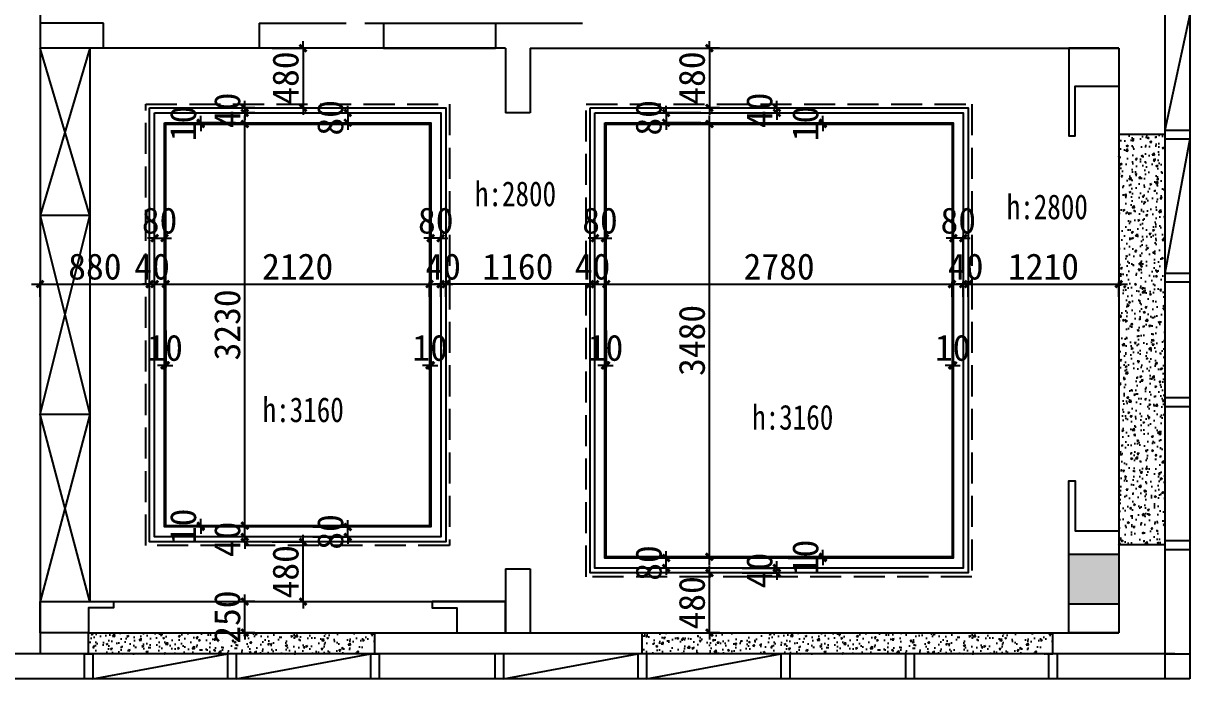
# Model space of a CAD drawing. Header units: millimetres. Extents: x 561810 to 956823, y -438984 to -391712.
# Drawn here: x 744651 to 754026, y -415003 to -409733 of the extents above; entities that cross this region are included whole.
import ezdxf

# ---------------------------------------------------------------- set-up
doc = ezdxf.new("R2010")
doc.units = ezdxf.units.MM
doc.header["$LTSCALE"] = 10
doc.header["$MEASUREMENT"] = 0
doc.linetypes.add('DASH', pattern=[0.35, 0.25, -0.1])
doc.layers.get('0').update_dxf_attribs({"linetype": 'CONTINUOUS'})
doc.layers.get('DEFPOINTS').update_dxf_attribs({"color": 1, "linetype": 'CONTINUOUS'})
for name, color, linetype in [('PUB_HATCH', 144, 'CONTINUOUS'), ('WALL', 7, 'CONTINUOUS'), ('WINDOW', 4, 'CONTINUOUS'), ('填充', 8, 'CONTINUOUS'), ('墙', 7, 'CONTINUOUS')]:
    doc.layers.add(name, color=color, linetype=linetype)
doc.styles.add('12', font='', dxfattribs={"width": 0.8})
doc.styles.add('施洛华标注样式', font='')
doc.styles.get('12').set_extended_font_data('SimSun')
doc.styles.get('施洛华标注样式').set_extended_font_data('SimSun')
doc.dimstyles.new('外标尺寸', dxfattribs={"dimscale": 70, "dimtxt": 3, "dimasz": 0.8, "dimexe": 0.25, "dimexo": 1, "dimgap": 0.5, "dimtad": 1, "dimdec": 0, "dimtxsty": '施洛华标注样式', "dimblk": 'ARCHTICK', "dimcen": 1.5, "dimdle": 1, "dimclrd": 250, "dimclre": 250, "dimclrt": 62, "dimadec": 0, "dimazin": 0, "dimtfac": 1, "dimtdec": 0, "dimtix": 1, "dimtmove": 1, "dimatfit": 3, "dimldrblk": 'ARCHTICK', "dimfxl": 0, "dimarcsym": 0})

# ---------------------------------------------------------------- blocks, each defined once
blk = doc.blocks.new('_ARCHTICK')
at = {"color": 0, "linetype": 'ByBlock', "const_width": 0.4}
blk.add_lwpolyline([(-0.5, -0.5), (0.5, 0.5)], dxfattribs=at)
blk = doc.blocks.new('*D374')
at = {"color": 250, "lineweight": -2}
for p, q in [((744716.3, -411829.9), (745736.3, -411829.9)), ((744786.3, -411932.3), (744786.3, -411812.4)), ((745666.3, -411932.3), (745666.3, -411812.4))]:
    blk.add_line(p, q, dxfattribs=at)
at = {"layer": 'DEFPOINTS', "color": 0}
for p in [(745666.3, -411829.9), (744786.3, -412002.3), (745666.3, -412002.3)]:
    blk.add_point(p, dxfattribs=at)
at = {"color": 250, "lineweight": -2, "xscale": 56, "yscale": 56, "zscale": 56, "rotation": 180}
blk.add_blockref('_ARCHTICK', (744786.3, -411829.9), dxfattribs=at)
at = {"color": 250, "lineweight": -2, "xscale": 56, "yscale": 56, "zscale": 56}
blk.add_blockref('_ARCHTICK', (745666.3, -411829.9), dxfattribs=at)
at = {"color": 62, "insert": (745226.3, -411689.9), "char_height": 210, "attachment_point": 5, "style": '施洛华标注样式'}
blk.add_mtext('880', dxfattribs=at)
blk = doc.blocks.new('*D375')
at = {"color": 250, "lineweight": -2}
for p, q in [((745666.3, -411829.9), (745610.3, -411829.9)), ((745666.3, -411932.3), (745666.3, -411812.4)), ((745666.3, -411829.9), (745706.3, -411829.9)), ((745706.3, -411932.3), (745706.3, -411812.4)), ((745706.3, -411829.9), (745762.3, -411829.9))]:
    blk.add_line(p, q, dxfattribs=at)
at = {"layer": 'DEFPOINTS', "color": 0}
for p in [(745706.3, -411829.9), (745666.3, -412002.3), (745706.3, -412002.3)]:
    blk.add_point(p, dxfattribs=at)
at = {"color": 250, "lineweight": -2, "xscale": 56, "yscale": 56, "zscale": 56}
blk.add_blockref('_ARCHTICK', (745666.3, -411829.9), dxfattribs=at)
at = {"color": 250, "lineweight": -2, "xscale": 56, "yscale": 56, "zscale": 56, "rotation": 180}
blk.add_blockref('_ARCHTICK', (745706.3, -411829.9), dxfattribs=at)
at = {"color": 62, "insert": (745686.3, -411689.9), "char_height": 210, "attachment_point": 5, "style": '施洛华标注样式'}
blk.add_mtext('40', dxfattribs=at)
blk = doc.blocks.new('*D376')
at = {"color": 250, "lineweight": -2}
for p, q in [((745706.3, -411460.3), (745650.3, -411460.3)), ((745706.3, -411740.3), (745706.3, -411442.8)), ((745706.3, -411460.3), (745786.3, -411460.3)), ((745786.3, -411740.3), (745786.3, -411442.8)), ((745786.3, -411460.3), (745842.3, -411460.3))]:
    blk.add_line(p, q, dxfattribs=at)
at = {"layer": 'DEFPOINTS', "color": 0}
for p in [(745786.3, -411460.3), (745706.3, -412002.3), (745786.3, -412002.3)]:
    blk.add_point(p, dxfattribs=at)
at = {"color": 250, "lineweight": -2, "xscale": 56, "yscale": 56, "zscale": 56}
blk.add_blockref('_ARCHTICK', (745706.3, -411460.3), dxfattribs=at)
at = {"color": 250, "lineweight": -2, "xscale": 56, "yscale": 56, "zscale": 56, "rotation": 180}
blk.add_blockref('_ARCHTICK', (745786.3, -411460.3), dxfattribs=at)
at = {"color": 62, "insert": (745746.3, -411320.3), "char_height": 210, "attachment_point": 5, "style": '施洛华标注样式'}
blk.add_mtext('80', dxfattribs=at)
blk = doc.blocks.new('*D377')
at = {"color": 250, "lineweight": -2}
for p, q in [((745786.3, -412203.4), (745786.3, -412500.9)), ((745796.3, -412203.4), (745796.3, -412500.9)), ((745786.3, -412483.4), (745730.3, -412483.4)), ((745786.3, -412483.4), (745796.3, -412483.4)), ((745796.3, -412483.4), (745852.3, -412483.4))]:
    blk.add_line(p, q, dxfattribs=at)
at = {"layer": 'DEFPOINTS', "color": 0}
for p in [(745786.3, -412002.3), (745796.3, -412002.3), (745796.3, -412483.4)]:
    blk.add_point(p, dxfattribs=at)
at = {"color": 250, "lineweight": -2, "xscale": 56, "yscale": 56, "zscale": 56}
blk.add_blockref('_ARCHTICK', (745786.3, -412483.4), dxfattribs=at)
at = {"color": 250, "lineweight": -2, "xscale": 56, "yscale": 56, "zscale": 56, "rotation": 180}
blk.add_blockref('_ARCHTICK', (745796.3, -412483.4), dxfattribs=at)
at = {"color": 62, "insert": (745791.3, -412343.4), "char_height": 210, "attachment_point": 5, "style": '施洛华标注样式'}
blk.add_mtext('10', dxfattribs=at)
blk = doc.blocks.new('*D378')
at = {"color": 250, "lineweight": -2}
for p, q in [((745726.3, -411829.9), (747986.3, -411829.9)), ((745796.3, -411932.3), (745796.3, -411812.4)), ((747916.3, -411932.3), (747916.3, -411812.4))]:
    blk.add_line(p, q, dxfattribs=at)
at = {"layer": 'DEFPOINTS', "color": 0}
for p in [(747916.3, -411829.9), (745796.3, -412002.3), (747916.3, -412002.3)]:
    blk.add_point(p, dxfattribs=at)
at = {"color": 250, "lineweight": -2, "xscale": 56, "yscale": 56, "zscale": 56, "rotation": 180}
blk.add_blockref('_ARCHTICK', (745796.3, -411829.9), dxfattribs=at)
at = {"color": 250, "lineweight": -2, "xscale": 56, "yscale": 56, "zscale": 56}
blk.add_blockref('_ARCHTICK', (747916.3, -411829.9), dxfattribs=at)
at = {"color": 62, "insert": (746856.3, -411689.9), "char_height": 210, "attachment_point": 5, "style": '施洛华标注样式'}
blk.add_mtext('2120', dxfattribs=at)
blk = doc.blocks.new('*D379')
at = {"color": 250, "lineweight": -2}
for p, q in [((749276.3, -411829.9), (747976.3, -411829.9)), ((748046.3, -411932.3), (748046.3, -411812.4)), ((749206.3, -411932.3), (749206.3, -411812.4))]:
    blk.add_line(p, q, dxfattribs=at)
at = {"layer": 'DEFPOINTS', "color": 0}
for p in [(748046.3, -411829.9), (748046.3, -412002.3), (749206.3, -412002.3)]:
    blk.add_point(p, dxfattribs=at)
at = {"color": 250, "lineweight": -2, "xscale": 56, "yscale": 56, "zscale": 56, "rotation": 180}
blk.add_blockref('_ARCHTICK', (748046.3, -411829.9), dxfattribs=at)
at = {"color": 250, "lineweight": -2, "xscale": 56, "yscale": 56, "zscale": 56}
blk.add_blockref('_ARCHTICK', (749206.3, -411829.9), dxfattribs=at)
at = {"color": 62, "insert": (748626.3, -411689.9), "char_height": 210, "attachment_point": 5, "style": '施洛华标注样式'}
blk.add_mtext('1160', dxfattribs=at)
blk = doc.blocks.new('*D380')
at = {"color": 250, "lineweight": -2}
for p, q in [((748006.3, -411829.9), (747950.3, -411829.9)), ((748006.3, -411932.3), (748006.3, -411812.4)), ((748046.3, -411829.9), (748006.3, -411829.9)), ((748046.3, -411932.3), (748046.3, -411812.4)), ((748046.3, -411829.9), (748102.3, -411829.9))]:
    blk.add_line(p, q, dxfattribs=at)
at = {"layer": 'DEFPOINTS', "color": 0}
for p in [(748006.3, -411829.9), (748006.3, -412002.3), (748046.3, -412002.3)]:
    blk.add_point(p, dxfattribs=at)
at = {"color": 250, "lineweight": -2, "xscale": 56, "yscale": 56, "zscale": 56}
blk.add_blockref('_ARCHTICK', (748006.3, -411829.9), dxfattribs=at)
at = {"color": 250, "lineweight": -2, "xscale": 56, "yscale": 56, "zscale": 56, "rotation": 180}
blk.add_blockref('_ARCHTICK', (748046.3, -411829.9), dxfattribs=at)
at = {"color": 62, "insert": (748026.3, -411689.9), "char_height": 210, "attachment_point": 5, "style": '施洛华标注样式'}
blk.add_mtext('40', dxfattribs=at)
blk = doc.blocks.new('*D381')
at = {"color": 250, "lineweight": -2}
for p, q in [((747926.3, -411460.3), (747870.3, -411460.3)), ((747926.3, -411740.3), (747926.3, -411442.8)), ((748006.3, -411460.3), (747926.3, -411460.3)), ((748006.3, -411740.3), (748006.3, -411442.8)), ((748006.3, -411460.3), (748062.3, -411460.3))]:
    blk.add_line(p, q, dxfattribs=at)
at = {"layer": 'DEFPOINTS', "color": 0}
for p in [(747926.3, -411460.3), (747926.3, -412002.3), (748006.3, -412002.3)]:
    blk.add_point(p, dxfattribs=at)
at = {"color": 250, "lineweight": -2, "xscale": 56, "yscale": 56, "zscale": 56}
blk.add_blockref('_ARCHTICK', (747926.3, -411460.3), dxfattribs=at)
at = {"color": 250, "lineweight": -2, "xscale": 56, "yscale": 56, "zscale": 56, "rotation": 180}
blk.add_blockref('_ARCHTICK', (748006.3, -411460.3), dxfattribs=at)
at = {"color": 62, "insert": (747966.3, -411320.3), "char_height": 210, "attachment_point": 5, "style": '施洛华标注样式'}
blk.add_mtext('80', dxfattribs=at)
blk = doc.blocks.new('*D382')
at = {"color": 250, "lineweight": -2}
for p, q in [((747916.3, -412203.4), (747916.3, -412500.9)), ((747926.3, -412203.4), (747926.3, -412500.9)), ((747916.3, -412483.4), (747860.3, -412483.4)), ((747926.3, -412483.4), (747916.3, -412483.4)), ((747926.3, -412483.4), (747982.3, -412483.4))]:
    blk.add_line(p, q, dxfattribs=at)
at = {"layer": 'DEFPOINTS', "color": 0}
for p in [(747916.3, -412002.3), (747926.3, -412002.3), (747916.3, -412483.4)]:
    blk.add_point(p, dxfattribs=at)
at = {"color": 250, "lineweight": -2, "xscale": 56, "yscale": 56, "zscale": 56}
blk.add_blockref('_ARCHTICK', (747916.3, -412483.4), dxfattribs=at)
at = {"color": 250, "lineweight": -2, "xscale": 56, "yscale": 56, "zscale": 56, "rotation": 180}
blk.add_blockref('_ARCHTICK', (747926.3, -412483.4), dxfattribs=at)
at = {"color": 62, "insert": (747921.3, -412343.4), "char_height": 210, "attachment_point": 5, "style": '施洛华标注样式'}
blk.add_mtext('10', dxfattribs=at)
blk = doc.blocks.new('*D383')
at = {"color": 250, "lineweight": -2}
for p, q in [((749206.3, -411829.9), (749150.3, -411829.9)), ((749206.3, -411932.3), (749206.3, -411812.4)), ((749206.3, -411829.9), (749246.3, -411829.9)), ((749246.3, -411932.3), (749246.3, -411812.4)), ((749246.3, -411829.9), (749302.3, -411829.9))]:
    blk.add_line(p, q, dxfattribs=at)
at = {"layer": 'DEFPOINTS', "color": 0}
for p in [(749246.3, -411829.9), (749206.3, -412002.3), (749246.3, -412002.3)]:
    blk.add_point(p, dxfattribs=at)
at = {"color": 250, "lineweight": -2, "xscale": 56, "yscale": 56, "zscale": 56}
blk.add_blockref('_ARCHTICK', (749206.3, -411829.9), dxfattribs=at)
at = {"color": 250, "lineweight": -2, "xscale": 56, "yscale": 56, "zscale": 56, "rotation": 180}
blk.add_blockref('_ARCHTICK', (749246.3, -411829.9), dxfattribs=at)
at = {"color": 62, "insert": (749226.3, -411689.9), "char_height": 210, "attachment_point": 5, "style": '施洛华标注样式'}
blk.add_mtext('40', dxfattribs=at)
blk = doc.blocks.new('*D384')
at = {"color": 250, "lineweight": -2}
for p, q in [((749246.3, -411460.3), (749190.3, -411460.3)), ((749246.3, -411740.3), (749246.3, -411442.8)), ((749246.3, -411460.3), (749326.3, -411460.3)), ((749326.3, -411740.3), (749326.3, -411442.8)), ((749326.3, -411460.3), (749382.3, -411460.3))]:
    blk.add_line(p, q, dxfattribs=at)
at = {"layer": 'DEFPOINTS', "color": 0}
for p in [(749326.3, -411460.3), (749246.3, -412002.3), (749326.3, -412002.3)]:
    blk.add_point(p, dxfattribs=at)
at = {"color": 250, "lineweight": -2, "xscale": 56, "yscale": 56, "zscale": 56}
blk.add_blockref('_ARCHTICK', (749246.3, -411460.3), dxfattribs=at)
at = {"color": 250, "lineweight": -2, "xscale": 56, "yscale": 56, "zscale": 56, "rotation": 180}
blk.add_blockref('_ARCHTICK', (749326.3, -411460.3), dxfattribs=at)
at = {"color": 62, "insert": (749286.3, -411320.3), "char_height": 210, "attachment_point": 5, "style": '施洛华标注样式'}
blk.add_mtext('80', dxfattribs=at)
blk = doc.blocks.new('*D385')
at = {"color": 250, "lineweight": -2}
for p, q in [((749326.3, -412203.4), (749326.3, -412500.9)), ((749336.3, -412203.4), (749336.3, -412500.9)), ((749326.3, -412483.4), (749270.3, -412483.4)), ((749326.3, -412483.4), (749336.3, -412483.4)), ((749336.3, -412483.4), (749392.3, -412483.4))]:
    blk.add_line(p, q, dxfattribs=at)
at = {"layer": 'DEFPOINTS', "color": 0}
for p in [(749326.3, -412002.3), (749336.3, -412002.3), (749336.3, -412483.4)]:
    blk.add_point(p, dxfattribs=at)
at = {"color": 250, "lineweight": -2, "xscale": 56, "yscale": 56, "zscale": 56}
blk.add_blockref('_ARCHTICK', (749326.3, -412483.4), dxfattribs=at)
at = {"color": 250, "lineweight": -2, "xscale": 56, "yscale": 56, "zscale": 56, "rotation": 180}
blk.add_blockref('_ARCHTICK', (749336.3, -412483.4), dxfattribs=at)
at = {"color": 62, "insert": (749331.3, -412343.4), "char_height": 210, "attachment_point": 5, "style": '施洛华标注样式'}
blk.add_mtext('10', dxfattribs=at)
blk = doc.blocks.new('*D386')
at = {"color": 250, "lineweight": -2}
for p, q in [((749266.3, -411829.9), (752186.3, -411829.9)), ((749336.3, -411932.3), (749336.3, -411812.4)), ((752116.3, -411932.3), (752116.3, -411812.4))]:
    blk.add_line(p, q, dxfattribs=at)
at = {"layer": 'DEFPOINTS', "color": 0}
for p in [(752116.3, -411829.9), (749336.3, -412002.3), (752116.3, -412002.3)]:
    blk.add_point(p, dxfattribs=at)
at = {"color": 250, "lineweight": -2, "xscale": 56, "yscale": 56, "zscale": 56, "rotation": 180}
blk.add_blockref('_ARCHTICK', (749336.3, -411829.9), dxfattribs=at)
at = {"color": 250, "lineweight": -2, "xscale": 56, "yscale": 56, "zscale": 56}
blk.add_blockref('_ARCHTICK', (752116.3, -411829.9), dxfattribs=at)
at = {"color": 62, "insert": (750726.3, -411689.9), "char_height": 210, "attachment_point": 5, "style": '施洛华标注样式'}
blk.add_mtext('2780', dxfattribs=at)
blk = doc.blocks.new('*D387')
at = {"color": 250, "lineweight": -2}
for p, q in [((752206.3, -411829.9), (752150.3, -411829.9)), ((752206.3, -411932.3), (752206.3, -411812.4)), ((752246.3, -411829.9), (752206.3, -411829.9)), ((752246.3, -411932.3), (752246.3, -411812.4)), ((752246.3, -411829.9), (752302.3, -411829.9))]:
    blk.add_line(p, q, dxfattribs=at)
at = {"layer": 'DEFPOINTS', "color": 0}
for p in [(752206.3, -411829.9), (752206.3, -412002.3), (752246.3, -412002.3)]:
    blk.add_point(p, dxfattribs=at)
at = {"color": 250, "lineweight": -2, "xscale": 56, "yscale": 56, "zscale": 56}
blk.add_blockref('_ARCHTICK', (752206.3, -411829.9), dxfattribs=at)
at = {"color": 250, "lineweight": -2, "xscale": 56, "yscale": 56, "zscale": 56, "rotation": 180}
blk.add_blockref('_ARCHTICK', (752246.3, -411829.9), dxfattribs=at)
at = {"color": 62, "insert": (752226.3, -411689.9), "char_height": 210, "attachment_point": 5, "style": '施洛华标注样式'}
blk.add_mtext('40', dxfattribs=at)
blk = doc.blocks.new('*D388')
at = {"color": 250, "lineweight": -2}
for p, q in [((752126.3, -411460.3), (752070.3, -411460.3)), ((752126.3, -411740.3), (752126.3, -411442.8)), ((752206.3, -411460.3), (752126.3, -411460.3)), ((752206.3, -411740.3), (752206.3, -411442.8)), ((752206.3, -411460.3), (752262.3, -411460.3))]:
    blk.add_line(p, q, dxfattribs=at)
at = {"layer": 'DEFPOINTS', "color": 0}
for p in [(752126.3, -411460.3), (752126.3, -412002.3), (752206.3, -412002.3)]:
    blk.add_point(p, dxfattribs=at)
at = {"color": 250, "lineweight": -2, "xscale": 56, "yscale": 56, "zscale": 56}
blk.add_blockref('_ARCHTICK', (752126.3, -411460.3), dxfattribs=at)
at = {"color": 250, "lineweight": -2, "xscale": 56, "yscale": 56, "zscale": 56, "rotation": 180}
blk.add_blockref('_ARCHTICK', (752206.3, -411460.3), dxfattribs=at)
at = {"color": 62, "insert": (752166.3, -411320.3), "char_height": 210, "attachment_point": 5, "style": '施洛华标注样式'}
blk.add_mtext('80', dxfattribs=at)
blk = doc.blocks.new('*D389')
at = {"color": 250, "lineweight": -2}
for p, q in [((752116.3, -412203.4), (752116.3, -412500.9)), ((752126.3, -412203.4), (752126.3, -412500.9)), ((752116.3, -412483.4), (752060.3, -412483.4)), ((752126.3, -412483.4), (752116.3, -412483.4)), ((752126.3, -412483.4), (752182.3, -412483.4))]:
    blk.add_line(p, q, dxfattribs=at)
at = {"layer": 'DEFPOINTS', "color": 0}
for p in [(752116.3, -412002.3), (752126.3, -412002.3), (752116.3, -412483.4)]:
    blk.add_point(p, dxfattribs=at)
at = {"color": 250, "lineweight": -2, "xscale": 56, "yscale": 56, "zscale": 56}
blk.add_blockref('_ARCHTICK', (752116.3, -412483.4), dxfattribs=at)
at = {"color": 250, "lineweight": -2, "xscale": 56, "yscale": 56, "zscale": 56, "rotation": 180}
blk.add_blockref('_ARCHTICK', (752126.3, -412483.4), dxfattribs=at)
at = {"color": 62, "insert": (752121.3, -412343.4), "char_height": 210, "attachment_point": 5, "style": '施洛华标注样式'}
blk.add_mtext('10', dxfattribs=at)
blk = doc.blocks.new('*D390')
at = {"color": 250, "lineweight": -2}
for p, q in [((752176.3, -411829.9), (753526.3, -411829.9)), ((752246.3, -411932.3), (752246.3, -411812.4)), ((753456.3, -411932.3), (753456.3, -411812.4))]:
    blk.add_line(p, q, dxfattribs=at)
at = {"layer": 'DEFPOINTS', "color": 0}
for p in [(753456.3, -411829.9), (752246.3, -412002.3), (753456.3, -412002.3)]:
    blk.add_point(p, dxfattribs=at)
at = {"color": 250, "lineweight": -2, "xscale": 56, "yscale": 56, "zscale": 56, "rotation": 180}
blk.add_blockref('_ARCHTICK', (752246.3, -411829.9), dxfattribs=at)
at = {"color": 250, "lineweight": -2, "xscale": 56, "yscale": 56, "zscale": 56}
blk.add_blockref('_ARCHTICK', (753456.3, -411829.9), dxfattribs=at)
at = {"color": 62, "insert": (752851.3, -411689.9), "char_height": 210, "attachment_point": 5, "style": '施洛华标注样式'}
blk.add_mtext('1210', dxfattribs=at)
blk = doc.blocks.new('*D393')
at = {"color": 250, "lineweight": -2}
for p, q in [((746431.3, -414382.8), (746431.3, -414326.8)), ((746512.3, -414382.8), (746413.8, -414382.8)), ((746431.3, -414632.8), (746431.3, -414382.8)), ((746512.3, -414632.8), (746413.8, -414632.8)), ((746431.3, -414632.8), (746431.3, -414688.8))]:
    blk.add_line(p, q, dxfattribs=at)
at = {"layer": 'DEFPOINTS', "color": 0}
for p in [(746431.3, -414382.8), (746582.3, -414382.8), (746582.3, -414632.8)]:
    blk.add_point(p, dxfattribs=at)
at = {"color": 250, "lineweight": -2, "xscale": 56, "yscale": 56, "zscale": 56}
for p, rotation in [((746431.3, -414382.8), 270), ((746431.3, -414632.8), 90)]:
    blk.add_blockref('_ARCHTICK', p, dxfattribs=dict(at, rotation=rotation))
at = {"color": 62, "insert": (746291.3, -414507.8), "char_height": 210, "attachment_point": 5, "rotation": 90, "style": '施洛华标注样式'}
blk.add_mtext('250', dxfattribs=at)
blk = doc.blocks.new('*D394')
at = {"color": 250, "lineweight": -2}
for p, q in [((746652.3, -413902.8), (746917.5, -413902.8)), ((746900, -413902.8), (746900, -413846.8)), ((746900, -414382.8), (746900, -413902.8)), ((746652.3, -414382.8), (746917.5, -414382.8)), ((746900, -414382.8), (746900, -414438.8))]:
    blk.add_line(p, q, dxfattribs=at)
at = {"layer": 'DEFPOINTS', "color": 0}
for p in [(746582.3, -413902.8), (746900, -413902.8), (746582.3, -414382.8)]:
    blk.add_point(p, dxfattribs=at)
at = {"color": 250, "lineweight": -2, "xscale": 56, "yscale": 56, "zscale": 56}
for p, rotation in [((746900, -413902.8), 270), ((746900, -414382.8), 90)]:
    blk.add_blockref('_ARCHTICK', p, dxfattribs=dict(at, rotation=rotation))
at = {"color": 62, "insert": (746760, -414142.8), "char_height": 210, "attachment_point": 5, "rotation": 90, "style": '施洛华标注样式'}
blk.add_mtext('480', dxfattribs=at)
blk = doc.blocks.new('*D395')
at = {"color": 250, "lineweight": -2}
for p, q in [((746431.3, -413862.8), (746431.3, -413806.8)), ((746512.3, -413862.8), (746413.8, -413862.8)), ((746512.3, -413902.8), (746413.8, -413902.8)), ((746431.3, -413902.8), (746431.3, -413862.8)), ((746431.3, -413902.8), (746431.3, -413958.8))]:
    blk.add_line(p, q, dxfattribs=at)
at = {"layer": 'DEFPOINTS', "color": 0}
for p in [(746431.3, -413862.8), (746582.3, -413862.8), (746582.3, -413902.8)]:
    blk.add_point(p, dxfattribs=at)
at = {"color": 250, "lineweight": -2, "xscale": 56, "yscale": 56, "zscale": 56}
for p, rotation in [((746431.3, -413862.8), 270), ((746431.3, -413902.8), 90)]:
    blk.add_blockref('_ARCHTICK', p, dxfattribs=dict(at, rotation=rotation))
at = {"color": 62, "insert": (746291.3, -413882.8), "char_height": 210, "attachment_point": 5, "rotation": 90, "style": '施洛华标注样式'}
blk.add_mtext('40', dxfattribs=at)
blk = doc.blocks.new('*D396')
at = {"color": 250, "lineweight": -2}
for p, q in [((746979.4, -413782.8), (747276.9, -413782.8)), ((747259.4, -413782.8), (747259.4, -413726.8)), ((747259.4, -413862.8), (747259.4, -413782.8)), ((746979.4, -413862.8), (747276.9, -413862.8)), ((747259.4, -413862.8), (747259.4, -413918.8))]:
    blk.add_line(p, q, dxfattribs=at)
at = {"layer": 'DEFPOINTS', "color": 0}
for p in [(746582.3, -413782.8), (747259.4, -413782.8), (746582.3, -413862.8)]:
    blk.add_point(p, dxfattribs=at)
at = {"color": 250, "lineweight": -2, "xscale": 56, "yscale": 56, "zscale": 56}
for p, rotation in [((747259.4, -413782.8), 270), ((747259.4, -413862.8), 90)]:
    blk.add_blockref('_ARCHTICK', p, dxfattribs=dict(at, rotation=rotation))
at = {"color": 62, "insert": (747119.4, -413822.8), "char_height": 210, "attachment_point": 5, "rotation": 90, "style": '施洛华标注样式'}
blk.add_mtext('80', dxfattribs=at)
blk = doc.blocks.new('*D397')
at = {"color": 250, "lineweight": -2}
for p, q in [((746077, -413772.8), (746077, -413716.8)), ((746357, -413772.8), (746059.5, -413772.8)), ((746357, -413782.8), (746059.5, -413782.8)), ((746077, -413782.8), (746077, -413772.8)), ((746077, -413782.8), (746077, -413838.8))]:
    blk.add_line(p, q, dxfattribs=at)
at = {"layer": 'DEFPOINTS', "color": 0}
for p in [(746077, -413772.8), (746582.3, -413772.8), (746582.3, -413782.8)]:
    blk.add_point(p, dxfattribs=at)
at = {"color": 250, "lineweight": -2, "xscale": 56, "yscale": 56, "zscale": 56}
for p, rotation in [((746077, -413772.8), 270), ((746077, -413782.8), 90)]:
    blk.add_blockref('_ARCHTICK', p, dxfattribs=dict(at, rotation=rotation))
at = {"color": 62, "insert": (745937, -413777.8), "char_height": 210, "attachment_point": 5, "rotation": 90, "style": '施洛华标注样式'}
blk.add_mtext('10', dxfattribs=at)
blk = doc.blocks.new('*D398')
at = {"color": 250, "lineweight": -2}
for p, q in [((746431.3, -413842.8), (746431.3, -410472.8)), ((746512.3, -410542.8), (746413.8, -410542.8)), ((746512.3, -413772.8), (746413.8, -413772.8))]:
    blk.add_line(p, q, dxfattribs=at)
at = {"layer": 'DEFPOINTS', "color": 0}
for p in [(746431.3, -410542.8), (746582.3, -410542.8), (746582.3, -413772.8)]:
    blk.add_point(p, dxfattribs=at)
at = {"color": 250, "lineweight": -2, "xscale": 56, "yscale": 56, "zscale": 56}
for p, rotation in [((746431.3, -410542.8), 90), ((746431.3, -413772.8), 270)]:
    blk.add_blockref('_ARCHTICK', p, dxfattribs=dict(at, rotation=rotation))
at = {"color": 62, "insert": (746291.3, -412157.8), "char_height": 210, "attachment_point": 5, "rotation": 90, "style": '施洛华标注样式'}
blk.add_mtext('3230', dxfattribs=at)
blk = doc.blocks.new('*D399')
at = {"color": 250, "lineweight": -2}
for p, q in [((746652.3, -409932.8), (746917.5, -409932.8)), ((746900, -409932.8), (746900, -409876.8)), ((746900, -409932.8), (746900, -410412.8)), ((746652.3, -410412.8), (746917.5, -410412.8)), ((746900, -410412.8), (746900, -410468.8))]:
    blk.add_line(p, q, dxfattribs=at)
at = {"layer": 'DEFPOINTS', "color": 0}
for p in [(746582.3, -409932.8), (746582.3, -410412.8), (746900, -410412.8)]:
    blk.add_point(p, dxfattribs=at)
at = {"color": 250, "lineweight": -2, "xscale": 56, "yscale": 56, "zscale": 56}
for p, rotation in [((746900, -409932.8), 270), ((746900, -410412.8), 90)]:
    blk.add_blockref('_ARCHTICK', p, dxfattribs=dict(at, rotation=rotation))
at = {"color": 62, "insert": (746760, -410172.8), "char_height": 210, "attachment_point": 5, "rotation": 90, "style": '施洛华标注样式'}
blk.add_mtext('480', dxfattribs=at)
blk = doc.blocks.new('*D400')
at = {"color": 250, "lineweight": -2}
for p, q in [((746512.3, -410412.8), (746413.8, -410412.8)), ((746431.3, -410412.8), (746431.3, -410356.8)), ((746431.3, -410412.8), (746431.3, -410452.8)), ((746512.3, -410452.8), (746413.8, -410452.8)), ((746431.3, -410452.8), (746431.3, -410508.8))]:
    blk.add_line(p, q, dxfattribs=at)
at = {"layer": 'DEFPOINTS', "color": 0}
for p in [(746582.3, -410412.8), (746431.3, -410452.8), (746582.3, -410452.8)]:
    blk.add_point(p, dxfattribs=at)
at = {"color": 250, "lineweight": -2, "xscale": 56, "yscale": 56, "zscale": 56}
for p, rotation in [((746431.3, -410412.8), 270), ((746431.3, -410452.8), 90)]:
    blk.add_blockref('_ARCHTICK', p, dxfattribs=dict(at, rotation=rotation))
at = {"color": 62, "insert": (746291.3, -410432.8), "char_height": 210, "attachment_point": 5, "rotation": 90, "style": '施洛华标注样式'}
blk.add_mtext('40', dxfattribs=at)
blk = doc.blocks.new('*D401')
at = {"color": 250, "lineweight": -2}
for p, q in [((747259.4, -410452.8), (747259.4, -410396.8)), ((746979.4, -410452.8), (747276.9, -410452.8)), ((747259.4, -410452.8), (747259.4, -410532.8)), ((746979.4, -410532.8), (747276.9, -410532.8)), ((747259.4, -410532.8), (747259.4, -410588.8))]:
    blk.add_line(p, q, dxfattribs=at)
at = {"layer": 'DEFPOINTS', "color": 0}
for p in [(746582.3, -410452.8), (746582.3, -410532.8), (747259.4, -410532.8)]:
    blk.add_point(p, dxfattribs=at)
at = {"color": 250, "lineweight": -2, "xscale": 56, "yscale": 56, "zscale": 56}
for p, rotation in [((747259.4, -410452.8), 270), ((747259.4, -410532.8), 90)]:
    blk.add_blockref('_ARCHTICK', p, dxfattribs=dict(at, rotation=rotation))
at = {"color": 62, "insert": (747119.4, -410492.8), "char_height": 210, "attachment_point": 5, "rotation": 90, "style": '施洛华标注样式'}
blk.add_mtext('80', dxfattribs=at)
blk = doc.blocks.new('*D402')
at = {"color": 250, "lineweight": -2}
for p, q in [((746077, -410532.8), (746077, -410476.8)), ((746357, -410532.8), (746059.5, -410532.8)), ((746357, -410542.8), (746059.5, -410542.8)), ((746077, -410532.8), (746077, -410542.8)), ((746077, -410542.8), (746077, -410598.8))]:
    blk.add_line(p, q, dxfattribs=at)
at = {"layer": 'DEFPOINTS', "color": 0}
for p in [(746077, -410542.8), (746582.3, -410532.8), (746582.3, -410542.8)]:
    blk.add_point(p, dxfattribs=at)
at = {"color": 250, "lineweight": -2, "xscale": 56, "yscale": 56, "zscale": 56}
for p, rotation in [((746077, -410532.8), 270), ((746077, -410542.8), 90)]:
    blk.add_blockref('_ARCHTICK', p, dxfattribs=dict(at, rotation=rotation))
at = {"color": 62, "insert": (745937, -410537.8), "char_height": 210, "attachment_point": 5, "rotation": 90, "style": '施洛华标注样式'}
blk.add_mtext('10', dxfattribs=at)
blk = doc.blocks.new('*D403')
at = {"color": 250, "lineweight": -2}
for p, q in [((750246.7, -414152.8), (750148.6, -414152.8)), ((750166.1, -414152.8), (750166.1, -414096.8)), ((750166.1, -414632.8), (750166.1, -414152.8)), ((750246.7, -414632.8), (750148.6, -414632.8)), ((750166.1, -414632.8), (750166.1, -414688.8))]:
    blk.add_line(p, q, dxfattribs=at)
at = {"layer": 'DEFPOINTS', "color": 0}
for p in [(750166.1, -414152.8), (750316.7, -414152.8), (750316.7, -414632.8)]:
    blk.add_point(p, dxfattribs=at)
at = {"color": 250, "lineweight": -2, "xscale": 56, "yscale": 56, "zscale": 56}
for p, rotation in [((750166.1, -414152.8), 270), ((750166.1, -414632.8), 90)]:
    blk.add_blockref('_ARCHTICK', p, dxfattribs=dict(at, rotation=rotation))
at = {"color": 62, "insert": (750026.1, -414392.8), "char_height": 210, "attachment_point": 5, "rotation": 90, "style": '施洛华标注样式'}
blk.add_mtext('480', dxfattribs=at)
blk = doc.blocks.new('*D404')
at = {"color": 250, "lineweight": -2}
for p, q in [((750708.3, -414112.8), (750708.3, -414056.8)), ((750428.3, -414112.8), (750725.8, -414112.8)), ((750428.3, -414152.8), (750725.8, -414152.8)), ((750708.3, -414152.8), (750708.3, -414112.8)), ((750708.3, -414152.8), (750708.3, -414208.8))]:
    blk.add_line(p, q, dxfattribs=at)
at = {"layer": 'DEFPOINTS', "color": 0}
for p in [(750316.7, -414112.8), (750316.7, -414152.8), (750708.3, -414112.8)]:
    blk.add_point(p, dxfattribs=at)
at = {"color": 250, "lineweight": -2, "xscale": 56, "yscale": 56, "zscale": 56}
for p, rotation in [((750708.3, -414112.8), 270), ((750708.3, -414152.8), 90)]:
    blk.add_blockref('_ARCHTICK', p, dxfattribs=dict(at, rotation=rotation))
at = {"color": 62, "insert": (750568.3, -414132.8), "char_height": 210, "attachment_point": 5, "rotation": 90, "style": '施洛华标注样式'}
blk.add_mtext('40', dxfattribs=at)
blk = doc.blocks.new('*D405')
at = {"color": 250, "lineweight": -2}
for p, q in [((749818.2, -414032.8), (749818.2, -413976.8)), ((750098.2, -414032.8), (749800.7, -414032.8)), ((749818.2, -414112.8), (749818.2, -414032.8)), ((750098.2, -414112.8), (749800.7, -414112.8)), ((749818.2, -414112.8), (749818.2, -414168.8))]:
    blk.add_line(p, q, dxfattribs=at)
at = {"layer": 'DEFPOINTS', "color": 0}
for p in [(749818.2, -414032.8), (750316.7, -414032.8), (750316.7, -414112.8)]:
    blk.add_point(p, dxfattribs=at)
at = {"color": 250, "lineweight": -2, "xscale": 56, "yscale": 56, "zscale": 56}
for p, rotation in [((749818.2, -414032.8), 270), ((749818.2, -414112.8), 90)]:
    blk.add_blockref('_ARCHTICK', p, dxfattribs=dict(at, rotation=rotation))
at = {"color": 62, "insert": (749678.2, -414072.8), "char_height": 210, "attachment_point": 5, "rotation": 90, "style": '施洛华标注样式'}
blk.add_mtext('80', dxfattribs=at)
blk = doc.blocks.new('*D406')
at = {"color": 250, "lineweight": -2}
for p, q in [((751078.1, -414022.8), (751078.1, -413966.8)), ((750798.1, -414022.8), (751095.6, -414022.8)), ((750798.1, -414032.8), (751095.6, -414032.8)), ((751078.1, -414032.8), (751078.1, -414022.8)), ((751078.1, -414032.8), (751078.1, -414088.8))]:
    blk.add_line(p, q, dxfattribs=at)
at = {"layer": 'DEFPOINTS', "color": 0}
for p in [(750316.7, -414022.8), (750316.7, -414032.8), (751078.1, -414022.8)]:
    blk.add_point(p, dxfattribs=at)
at = {"color": 250, "lineweight": -2, "xscale": 56, "yscale": 56, "zscale": 56}
for p, rotation in [((751078.1, -414022.8), 270), ((751078.1, -414032.8), 90)]:
    blk.add_blockref('_ARCHTICK', p, dxfattribs=dict(at, rotation=rotation))
at = {"color": 62, "insert": (750938.1, -414027.8), "char_height": 210, "attachment_point": 5, "rotation": 90, "style": '施洛华标注样式'}
blk.add_mtext('10', dxfattribs=at)
blk = doc.blocks.new('*D407')
at = {"color": 250, "lineweight": -2}
for p, q in [((750166.1, -414092.8), (750166.1, -410472.8)), ((750246.7, -410542.8), (750148.6, -410542.8)), ((750246.7, -414022.8), (750148.6, -414022.8))]:
    blk.add_line(p, q, dxfattribs=at)
at = {"layer": 'DEFPOINTS', "color": 0}
for p in [(750166.1, -410542.8), (750316.7, -410542.8), (750316.7, -414022.8)]:
    blk.add_point(p, dxfattribs=at)
at = {"color": 250, "lineweight": -2, "xscale": 56, "yscale": 56, "zscale": 56}
for p, rotation in [((750166.1, -410542.8), 90), ((750166.1, -414022.8), 270)]:
    blk.add_blockref('_ARCHTICK', p, dxfattribs=dict(at, rotation=rotation))
at = {"color": 62, "insert": (750026.1, -412282.8), "char_height": 210, "attachment_point": 5, "rotation": 90, "style": '施洛华标注样式'}
blk.add_mtext('3480', dxfattribs=at)
blk = doc.blocks.new('*D408')
at = {"color": 250, "lineweight": -2}
for p, q in [((750246.7, -409932.8), (750148.6, -409932.8)), ((750166.1, -409932.8), (750166.1, -409876.8)), ((750166.1, -409932.8), (750166.1, -410412.8)), ((750246.7, -410412.8), (750148.6, -410412.8)), ((750166.1, -410412.8), (750166.1, -410468.8))]:
    blk.add_line(p, q, dxfattribs=at)
at = {"layer": 'DEFPOINTS', "color": 0}
for p in [(750316.7, -409932.8), (750166.1, -410412.8), (750316.7, -410412.8)]:
    blk.add_point(p, dxfattribs=at)
at = {"color": 250, "lineweight": -2, "xscale": 56, "yscale": 56, "zscale": 56}
for p, rotation in [((750166.1, -409932.8), 270), ((750166.1, -410412.8), 90)]:
    blk.add_blockref('_ARCHTICK', p, dxfattribs=dict(at, rotation=rotation))
at = {"color": 62, "insert": (750026.1, -410172.8), "char_height": 210, "attachment_point": 5, "rotation": 90, "style": '施洛华标注样式'}
blk.add_mtext('480', dxfattribs=at)
blk = doc.blocks.new('*D409')
at = {"color": 250, "lineweight": -2}
for p, q in [((750428.3, -410412.8), (750725.8, -410412.8)), ((750708.3, -410412.8), (750708.3, -410356.8)), ((750708.3, -410412.8), (750708.3, -410452.8)), ((750428.3, -410452.8), (750725.8, -410452.8)), ((750708.3, -410452.8), (750708.3, -410508.8))]:
    blk.add_line(p, q, dxfattribs=at)
at = {"layer": 'DEFPOINTS', "color": 0}
for p in [(750316.7, -410412.8), (750316.7, -410452.8), (750708.3, -410452.8)]:
    blk.add_point(p, dxfattribs=at)
at = {"color": 250, "lineweight": -2, "xscale": 56, "yscale": 56, "zscale": 56}
for p, rotation in [((750708.3, -410412.8), 270), ((750708.3, -410452.8), 90)]:
    blk.add_blockref('_ARCHTICK', p, dxfattribs=dict(at, rotation=rotation))
at = {"color": 62, "insert": (750568.3, -410432.8), "char_height": 210, "attachment_point": 5, "rotation": 90, "style": '施洛华标注样式'}
blk.add_mtext('40', dxfattribs=at)
blk = doc.blocks.new('*D410')
at = {"color": 250, "lineweight": -2}
for p, q in [((749818.2, -410452.8), (749818.2, -410396.8)), ((750098.2, -410452.8), (749800.7, -410452.8)), ((749818.2, -410452.8), (749818.2, -410532.8)), ((750098.2, -410532.8), (749800.7, -410532.8)), ((749818.2, -410532.8), (749818.2, -410588.8))]:
    blk.add_line(p, q, dxfattribs=at)
at = {"layer": 'DEFPOINTS', "color": 0}
for p in [(750316.7, -410452.8), (749818.2, -410532.8), (750316.7, -410532.8)]:
    blk.add_point(p, dxfattribs=at)
at = {"color": 250, "lineweight": -2, "xscale": 56, "yscale": 56, "zscale": 56}
for p, rotation in [((749818.2, -410452.8), 270), ((749818.2, -410532.8), 90)]:
    blk.add_blockref('_ARCHTICK', p, dxfattribs=dict(at, rotation=rotation))
at = {"color": 62, "insert": (749678.2, -410492.8), "char_height": 210, "attachment_point": 5, "rotation": 90, "style": '施洛华标注样式'}
blk.add_mtext('80', dxfattribs=at)
blk = doc.blocks.new('*D411')
at = {"color": 250, "lineweight": -2}
for p, q in [((751078.1, -410532.8), (751078.1, -410476.8)), ((750798.1, -410532.8), (751095.6, -410532.8)), ((750798.1, -410542.8), (751095.6, -410542.8)), ((751078.1, -410532.8), (751078.1, -410542.8)), ((751078.1, -410542.8), (751078.1, -410598.8))]:
    blk.add_line(p, q, dxfattribs=at)
at = {"layer": 'DEFPOINTS', "color": 0}
for p in [(750316.7, -410532.8), (750316.7, -410542.8), (751078.1, -410542.8)]:
    blk.add_point(p, dxfattribs=at)
at = {"color": 250, "lineweight": -2, "xscale": 56, "yscale": 56, "zscale": 56}
for p, rotation in [((751078.1, -410532.8), 270), ((751078.1, -410542.8), 90)]:
    blk.add_blockref('_ARCHTICK', p, dxfattribs=dict(at, rotation=rotation))
at = {"color": 62, "insert": (750938.1, -410537.8), "char_height": 210, "attachment_point": 5, "rotation": 90, "style": '施洛华标注样式'}
blk.add_mtext('10', dxfattribs=at)

msp = doc.modelspace()

# ---------------------------------------------------------------- hatches: boundary and pattern name
h = msp.add_hatch()
h.set_pattern_fill('AR-CONC', color=250, scale=20, style=0)
h.set_pattern_definition([(50, (753456.28, -413923.27), (143.452, -12.5504), [15, -165]), (355, (753456.28, -413923.27), (-27.75, 150.4384), [12, -132]), (100.4514, (753468.23, -413924.31), (115.702, 137.888), [12.748, -140.2284]), (46.184, (753456.28, -413883.27), (213.448, -33.104), [22.5, -247.5]), (96.6356, (753474.06, -413886.03), (186.933, 194.824), [19.122, -210.343]), (351.184, (753456.28, -413883.27), (186.932, 194.824), [18, -198]), (21, (753476.28, -413893.27), (119.3814, -80.5238), [15, -165]), (326, (753476.28, -413893.27), (48.663, 145.03), [12, -132]), (71.4514, (753486.22, -413899.98), (168.0445, 64.506), [12.748, -140.2284]), (37.5, (753456.275, -413923.27), (2.432, 66.5788), [0, -130.4, 0, -134, 0, -132.5]), (7.5, (753456.275, -413923.27), (52.6139, 78.8823), [0, -76.4, 0, -127.4, 0, -50.5]), (327.5, (753411.675, -413923.27), (106.7645, -4.511), [0, -50, 0, -156, 0, -207]), (317.5, (753391.68, -413923.27), (116.6372, 20.021), [0, -65, 0, -103.6, 0, -147])])
h.paths.add_polyline_path([(753826.3, -410627.8), (753456.3, -410627.8), (753456.3, -413923.3), (753826.3, -413923.3)])
h = msp.add_hatch()
h.set_pattern_fill('AR-CONC', color=250, scale=20, style=0)
h.set_pattern_definition([(50, (747476.28, -414802.76), (143.452, -12.5504), [15, -165]), (355, (747476.28, -414802.76), (-27.75, 150.438), [12, -132]), (100.4514, (747488.23, -414803.8), (115.702, 137.888), [12.748, -140.228]), (46.184, (747476.28, -414762.76), (213.448, -33.104), [22.5, -247.5]), (96.636, (747494.06, -414765.51), (186.933, 194.824), [19.122, -210.343]), (351.184, (747476.28, -414762.76), (186.932, 194.824), [18, -198]), (21, (747496.28, -414772.76), (119.3814, -80.524), [15, -165]), (326, (747496.28, -414772.76), (48.663, 145.03), [12, -132]), (71.4514, (747506.22, -414779.47), (168.0445, 64.506), [12.748, -140.228]), (37.5, (747476.275, -414802.755), (2.432, 66.5788), [0, -130.4, 0, -134, 0, -132.5]), (7.5, (747476.275, -414802.755), (52.614, 78.8823), [0, -76.4, 0, -127.4, 0, -50.5]), (327.5, (747431.675, -414802.755), (106.7645, -4.511), [0, -50, 0, -156, 0, -207]), (317.5, (747411.68, -414802.755), (116.6372, 20.021), [0, -65, 0, -103.6, 0, -147])])
h.paths.add_polyline_path([(745176.3, -414632.8), (745176.3, -414802.8), (745211.3, -414802.8), (747476.3, -414802.8), (747476.3, -414632.8)])
h = msp.add_hatch()
h.set_pattern_fill('AR-CONC', color=250, scale=20, style=0)
h.set_pattern_definition([(50, (752926.28, -414802.76), (143.452, -12.5504), [15, -165]), (355, (752926.28, -414802.76), (-27.75, 150.4384), [12, -132]), (100.4514, (752938.23, -414803.8), (115.702, 137.888), [12.748, -140.2284]), (46.184, (752926.28, -414762.76), (213.448, -33.104), [22.5, -247.5]), (96.6356, (752944.06, -414765.51), (186.933, 194.824), [19.122, -210.343]), (351.184, (752926.28, -414762.76), (186.932, 194.824), [18, -198]), (21, (752946.28, -414772.76), (119.3814, -80.5238), [15, -165]), (326, (752946.28, -414772.76), (48.663, 145.03), [12, -132]), (71.4514, (752956.22, -414779.47), (168.0445, 64.506), [12.748, -140.2284]), (37.5, (752926.275, -414802.755), (2.432, 66.5788), [0, -130.4, 0, -134, 0, -132.5]), (7.5, (752926.275, -414802.755), (52.6139, 78.8823), [0, -76.4, 0, -127.4, 0, -50.5]), (327.5, (752881.675, -414802.755), (106.7645, -4.511), [0, -50, 0, -156, 0, -207]), (317.5, (752861.68, -414802.755), (116.6372, 20.021), [0, -65, 0, -103.6, 0, -147])])
h.paths.add_polyline_path([(749626.3, -414632.8), (749626.3, -414802.8), (749661.3, -414802.8), (752926.3, -414802.8), (752926.3, -414632.8)])
at = {"layer": 'PUB_HATCH'}
h = msp.add_hatch(color=256, dxfattribs=at)
h.paths.add_polyline_path([(729206.3, -414402.8), (729206.3, -414002.8), (729606.3, -414002.8), (729606.3, -414402.8)])
h.paths.add_polyline_path([(717346.3, -414402.8), (717346.3, -414002.8), (717746.3, -414002.8), (717746.3, -414402.8)])
h.paths.add_polyline_path([(717346.3, -409202.8), (717346.3, -408802.8), (717746.3, -408802.8), (717746.3, -409202.8)])
h.paths.add_polyline_path([(717346.3, -402742.8), (717346.3, -402342.8), (717746.3, -402342.8), (717746.3, -402742.8)])
h.paths.add_polyline_path([(753056.3, -402742.8), (753056.3, -402342.8), (753456.3, -402342.8), (753456.3, -402742.8)])
h.paths.add_polyline_path([(753056.3, -409202.8), (753056.3, -408802.8), (753456.3, -408802.8), (753456.3, -409202.8)])
h.paths.add_polyline_path([(753056.3, -414402.8), (753056.3, -414002.8), (753456.3, -414002.8), (753456.3, -414402.8)])
h.paths.add_polyline_path([(741196.3, -414402.8), (741196.3, -414002.8), (741596.3, -414002.8), (741596.3, -414402.8)])

# ---------------------------------------------------------------- linework, layer by layer
at = {"color": 1}
for p, q in [((754026.3, -409662.8), (753826.3, -410592.8)), ((753826.3, -410592.8), (754026.3, -410592.8)), ((753826.3, -410662.8), (754026.3, -410662.8)), ((754026.3, -410662.8), (753826.3, -411742.8)), ((753826.3, -411742.8), (754026.3, -411742.8)), ((753826.3, -411812.8), (754026.3, -411812.8)), ((753826.3, -412742.8), (754026.3, -412742.8)), ((753826.3, -412812.8), (754026.3, -412812.8)), ((753826.3, -413892.8), (754026.3, -413892.8)), ((753826.3, -413962.8), (754026.3, -413962.8)), ((745141.3, -414802.8), (745141.3, -415002.8)), ((745211.3, -414802.8), (745211.3, -415002.8)), ((745211.3, -415002.8), (746291.3, -414802.8)), ((746291.3, -414802.8), (746291.3, -415002.8)), ((746361.3, -414802.8), (746361.3, -415002.8)), ((746361.3, -415002.8), (747441.3, -414802.8)), ((747441.3, -414802.8), (747441.3, -415002.8)), ((747511.3, -414802.8), (747511.3, -415002.8)), ((748441.3, -414802.8), (748441.3, -415002.8)), ((748511.3, -414802.8), (748511.3, -415002.8)), ((748511.3, -415002.8), (749591.3, -414802.8)), ((749591.3, -414802.8), (749591.3, -415002.8)), ((749661.3, -414802.8), (749591.3, -414802.8)), ((749661.3, -414802.8), (749661.3, -415002.8)), ((749661.3, -415002.8), (750741.3, -414802.8)), ((750741.3, -414802.8), (750741.3, -415002.8)), ((750811.3, -414802.8), (750811.3, -415002.8)), ((751741.3, -414802.8), (751741.3, -415002.8)), ((751811.3, -414802.8), (751811.3, -415002.8)), ((752891.3, -414802.8), (752891.3, -415002.8)), ((752961.3, -414802.8), (752891.3, -414802.8)), ((752891.3, -414802.8), (752926.3, -414802.8)), ((752961.3, -414802.8), (752961.3, -415002.8)), ((753826.3, -414802.8), (753826.3, -415002.8)), ((753826.3, -414802.8), (754026.3, -414802.8))]:
    msp.add_line(p, q, dxfattribs=at)
for points in [[(745141.3, -414802.8), (745211.3, -414802.8)], [(747441.3, -414802.8), (747511.3, -414802.8)]]:
    msp.add_lwpolyline(points, dxfattribs=at)
at = {"layer": 'WALL'}
for p, q in [((744786.3, -408502.8), (744786.3, -410901.8)), ((745296.3, -409732.8), (744786.3, -409732.8)), ((745296.3, -409932.8), (745296.3, -409732.8)), ((746546.3, -409732.8), (746546.3, -409932.8)), ((746546.3, -409732.8), (747246.3, -409732.8)), ((747396.3, -409732.8), (747546.3, -409732.8)), ((747546.3, -409732.8), (747546.3, -409932.8)), ((748446.3, -409732.8), (748446.3, -409932.8)), ((748446.3, -409732.8), (749146.8, -409732.8)), ((745296.3, -409932.8), (744786.3, -409932.8)), ((747546.3, -409932.8), (746546.3, -409932.8)), ((748526.3, -409932.8), (748446.3, -409932.8)), ((753456.3, -409932.8), (753456.3, -414632.8)), ((753826.3, -410627.8), (753456.3, -410627.8)), ((744786.3, -410901.8), (744786.3, -414802.8)), ((753456.3, -413923.3), (753826.3, -413923.3)), ((745176.3, -414632.8), (744786.3, -414632.8)), ((745176.3, -414632.8), (747476.3, -414632.8)), ((747476.3, -414632.8), (749626.3, -414632.8)), ((749626.3, -414632.8), (753456.3, -414632.8)), ((749626.3, -414632.8), (753056.3, -414632.8)), ((749626.3, -414802.8), (749626.3, -414632.8)), ((752926.3, -414802.8), (752926.3, -414632.8))]:
    msp.add_line(p, q, dxfattribs=at)
msp.add_lwpolyline([(753056.3, -414402.8), (753056.3, -414002.8), (753456.3, -414002.8), (753456.3, -414402.8), (753056.3, -414402.8)], dxfattribs=at)
at = {"layer": 'WINDOW'}
for p, q in [((753826.3, -392842.8), (753826.3, -414802.8)), ((754026.3, -392842.8), (754026.3, -415002.8)), ((753906.3, -414802.8), (716906.3, -414802.8)), ((754026.3, -415002.8), (716706.3, -415002.8))]:
    msp.add_line(p, q, dxfattribs=at)
at = {"layer": '填充', "color": 250, "ltscale": 0.01}
msp.add_line((745186.3, -409932.8), (745186.3, -414382.8), dxfattribs=at)
at = {"layer": '填充', "color": 142, "ltscale": 0.01}
for p, q in [((748526.3, -409932.8), (745186.3, -409932.8)), ((748526.3, -409932.8), (748526.3, -410452.8)), ((748726.3, -409932.8), (748726.3, -410452.8)), ((748726.3, -409932.8), (753456.3, -409932.8)), ((748726.3, -410452.8), (748526.3, -410452.8)), ((748526.3, -414118.7), (748526.3, -414632.8)), ((748526.3, -414118.7), (748726.3, -414118.7)), ((748726.3, -414118.7), (748726.3, -414632.8)), ((745186.3, -414382.8), (748526.3, -414382.8))]:
    msp.add_line(p, q, dxfattribs=at)
for points in [[(753456.3, -409932.8), (753056.3, -409932.8), (753056.3, -410637.8), (753106.3, -410637.8), (753106.3, -410237.8), (753456.3, -410237.8)], [(753456.3, -414632.8), (753056.3, -414632.8), (753056.3, -413412.8), (753106.3, -413412.8), (753106.3, -413812.8), (753456.3, -413812.8)], [(744786.3, -414632.8), (744786.3, -414382.8), (745376.3, -414382.8), (745376.3, -414432.8), (745176.3, -414432.8), (745176.3, -414632.8)], [(748526.3, -414632.8), (748526.3, -414382.8), (747936.3, -414382.8), (747936.3, -414432.8), (748136.3, -414432.8), (748136.3, -414632.8)], [(745176.3, -414802.8), (745176.3, -414632.8)], [(747476.3, -414802.8), (747476.3, -414632.8)]]:
    msp.add_lwpolyline(points, dxfattribs=at)
at = {"layer": '填充', "color": 2, "linetype": 'DASH', "ltscale": 100}
for points in [[(745636.3, -410382.8), (748076.3, -410382.8), (748076.3, -413932.8), (745636.3, -413932.8)], [(749176.3, -410382.8), (752276.3, -410382.8), (752276.3, -414182.8), (749176.3, -414182.8)]]:
    msp.add_lwpolyline(points, close=True, dxfattribs=at)
at = {"layer": '填充', "color": 142, "ltscale": 0.01}
for points in [[(745706.3, -410452.8), (748006.3, -410452.8), (748006.3, -413862.8), (745706.3, -413862.8)], [(749246.3, -410452.8), (752206.3, -410452.8), (752206.3, -414112.8), (749246.3, -414112.8)], [(749246.3, -410452.8), (752206.3, -410452.8), (752206.3, -414112.8), (749246.3, -414112.8)]]:
    msp.add_lwpolyline(points, close=True, dxfattribs=at)
at = {"layer": '墙', "color": 250}
for p, q in [((747546.3, -409732.8), (748446.3, -409732.8)), ((747546.3, -409932.8), (748446.3, -409932.8)), ((745186.3, -411277.8), (744786.3, -411277.8)), ((745186.3, -412877.8), (744786.3, -412877.8))]:
    msp.add_line(p, q, dxfattribs=at)
for points in [[(745186.3, -409932.8), (744786.3, -411277.8), (745186.3, -412877.8), (744786.3, -414382.8)], [(745186.3, -414382.8), (744786.3, -412877.8), (745186.3, -411277.8), (744786.3, -409932.8)]]:
    msp.add_lwpolyline(points, dxfattribs=at)
for points in [[(745666.3, -410412.8), (748046.3, -410412.8), (748046.3, -413902.8), (745666.3, -413902.8)], [(749206.3, -410412.8), (752246.3, -410412.8), (752246.3, -414152.8), (749206.3, -414152.8)], [(745786.3, -410532.8), (747926.3, -410532.8), (747926.3, -413782.8), (745786.3, -413782.8)], [(745796.3, -410542.8), (747916.3, -410542.8), (747916.3, -413772.8), (745796.3, -413772.8)], [(749326.3, -410532.8), (752126.3, -410532.8), (752126.3, -414032.8), (749326.3, -414032.8)], [(749336.3, -410542.8), (752116.3, -410542.8), (752116.3, -414022.8), (749336.3, -414022.8)]]:
    msp.add_lwpolyline(points, close=True, dxfattribs=at)

# ---------------------------------------------------------------- texts
at = {"layer": '填充', "color": 142, "ltscale": 0.01, "style": '12', "width": 0.8}
for s, p in [('h:2800', (748280.6, -411203.3)), ('h:2800', (752555.1, -411308.3)), ('h:3160', (746574.3, -412939.7)), ('h:3160', (750509, -413000.3))]:
    msp.add_text(s, height=200, dxfattribs=at).set_placement(p)

# ---------------------------------------------------------------- dimensions: what is measured, and where the dimension line sits
at = {"color": 1}
for base, p1, p2, angle, picture, middle in [((746900, -410412.8), (746582.3, -409932.8), (746582.3, -410412.8), 270, '*D399', (746760, -410172.8)), ((750166.1, -410412.8), (750316.7, -409932.8), (750316.7, -410412.8), 270, '*D408', (750026.1, -410172.8)), ((746431.3, -410452.8), (746582.3, -410412.8), (746582.3, -410452.8), 270, '*D400', (746291.3, -410432.8)), ((747259.4, -410532.8), (746582.3, -410452.8), (746582.3, -410532.8), 270, '*D401', (747119.4, -410492.8)), ((749818.2, -410532.8), (750316.7, -410452.8), (750316.7, -410532.8), 270, '*D410', (749678.2, -410492.8)), ((750708.3, -410452.8), (750316.7, -410412.8), (750316.7, -410452.8), 270, '*D409', (750568.3, -410432.8)), ((746077, -410542.8), (746582.3, -410532.8), (746582.3, -410542.8), 270, '*D402', (745937, -410537.8)), ((751078.1, -410542.8), (750316.7, -410532.8), (750316.7, -410542.8), 270, '*D411', (750938.1, -410537.8)), ((746431.3, -410542.8), (746582.3, -413772.8), (746582.3, -410542.8), 90, '*D398', (746291.3, -412157.8)), ((750166.1, -410542.8), (750316.7, -414022.8), (750316.7, -410542.8), 90, '*D407', (750026.1, -412282.8)), ((747926.3, -411460.3), (748006.3, -412002.3), (747926.3, -412002.3), 180, '*D381', (747966.3, -411320.3)), ((752126.3, -411460.3), (752206.3, -412002.3), (752126.3, -412002.3), 180, '*D388', (752166.3, -411320.3)), ((748006.3, -411829.9), (748046.3, -412002.3), (748006.3, -412002.3), 180, '*D380', (748026.3, -411689.9)), ((748046.3, -411829.9), (749206.3, -412002.3), (748046.3, -412002.3), 180, '*D379', (748626.3, -411689.9)), ((752206.3, -411829.9), (752246.3, -412002.3), (752206.3, -412002.3), 180, '*D387', (752226.3, -411689.9)), ((747916.3, -412483.4), (747926.3, -412002.3), (747916.3, -412002.3), 180, '*D382', (747921.3, -412343.4)), ((752116.3, -412483.4), (752126.3, -412002.3), (752116.3, -412002.3), 180, '*D389', (752121.3, -412343.4)), ((746077, -413772.8), (746582.3, -413782.8), (746582.3, -413772.8), 90, '*D397', (745937, -413777.8)), ((747259.4, -413782.8), (746582.3, -413862.8), (746582.3, -413782.8), 90, '*D396', (747119.4, -413822.8)), ((746431.3, -413862.8), (746582.3, -413902.8), (746582.3, -413862.8), 90, '*D395', (746291.3, -413882.8)), ((746900, -413902.8), (746582.3, -414382.8), (746582.3, -413902.8), 90, '*D394', (746760, -414142.8)), ((751078.1, -414022.8), (750316.7, -414032.8), (750316.7, -414022.8), 90, '*D406', (750938.1, -414027.8)), ((749818.2, -414032.8), (750316.7, -414112.8), (750316.7, -414032.8), 90, '*D405', (749678.2, -414072.8)), ((750708.3, -414112.8), (750316.7, -414152.8), (750316.7, -414112.8), 90, '*D404', (750568.3, -414132.8)), ((750166.1, -414152.8), (750316.7, -414632.8), (750316.7, -414152.8), 90, '*D403', (750026.1, -414392.8)), ((746431.3, -414382.8), (746582.3, -414632.8), (746582.3, -414382.8), 90, '*D393', (746291.3, -414507.8))]:
    dim = msp.add_linear_dim(base=base, p1=p1, p2=p2, angle=angle, dimstyle='外标尺寸', dxfattribs=at)
    dim.commit()
    dim.dimension.update_dxf_attribs({"geometry": picture, "text_midpoint": middle})
for base, p1, p2, picture, middle in [((745786.3, -411460.3), (745706.3, -412002.3), (745786.3, -412002.3), '*D376', (745746.3, -411320.3)), ((749326.3, -411460.3), (749246.3, -412002.3), (749326.3, -412002.3), '*D384', (749286.3, -411320.3)), ((745666.3, -411829.9), (744786.3, -412002.3), (745666.3, -412002.3), '*D374', (745226.3, -411689.9)), ((745706.3, -411829.9), (745666.3, -412002.3), (745706.3, -412002.3), '*D375', (745686.3, -411689.9)), ((747916.3, -411829.9), (745796.3, -412002.3), (747916.3, -412002.3), '*D378', (746856.3, -411689.9)), ((749246.3, -411829.9), (749206.3, -412002.3), (749246.3, -412002.3), '*D383', (749226.3, -411689.9)), ((752116.3, -411829.9), (749336.3, -412002.3), (752116.3, -412002.3), '*D386', (750726.3, -411689.9)), ((753456.3, -411829.9), (752246.3, -412002.3), (753456.3, -412002.3), '*D390', (752851.3, -411689.9)), ((745796.3, -412483.4), (745786.3, -412002.3), (745796.3, -412002.3), '*D377', (745791.3, -412343.4)), ((749336.3, -412483.4), (749326.3, -412002.3), (749336.3, -412002.3), '*D385', (749331.3, -412343.4))]:
    dim = msp.add_linear_dim(base=base, p1=p1, p2=p2, dimstyle='外标尺寸', dxfattribs=at)
    dim.commit()
    dim.dimension.update_dxf_attribs({"geometry": picture, "text_midpoint": middle})

doc.saveas('drawing.dxf')
